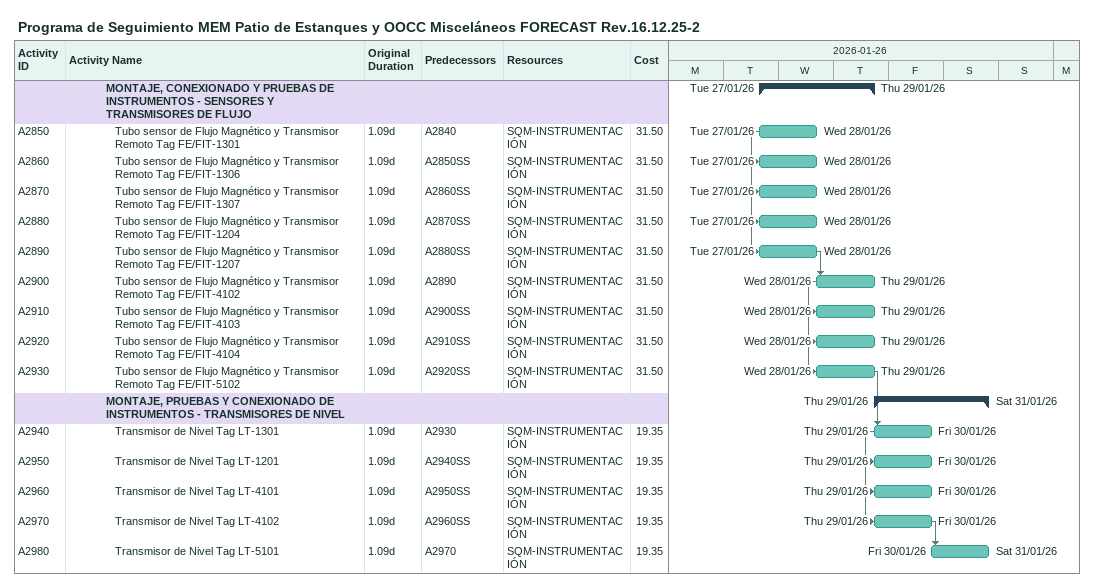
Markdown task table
Programa de Seguimiento MEM Patio de Estanques y OOCC Misceláneos FORECAST Rev.16.12.25-2

| ID | Level | Task | Original duration | Start | Finish | Predecessors | Resources | Cost |
|---|---|---|---|---|---|---|---|---|
|  | 5 | **MONTAJE, CONEXIONADO Y PRUEBAS DE INSTRUMENTOS - SENSORES Y TRANSMISORES DE FLUJO** |  | 2026-01-27 | 2026-01-29 |  |  |  |
| A2850 | 6 | Tubo sensor de Flujo Magnético y Transmisor Remoto Tag FE/FIT-1301 | 1.09d | 2026-01-27 | 2026-01-28 | A2840 | SQM-INSTRUMENTACIÓN | 31.50 |
| A2860 | 6 | Tubo sensor de Flujo Magnético y Transmisor Remoto Tag FE/FIT-1306 | 1.09d | 2026-01-27 | 2026-01-28 | A2850SS | SQM-INSTRUMENTACIÓN | 31.50 |
| A2870 | 6 | Tubo sensor de Flujo Magnético y Transmisor Remoto Tag FE/FIT-1307 | 1.09d | 2026-01-27 | 2026-01-28 | A2860SS | SQM-INSTRUMENTACIÓN | 31.50 |
| A2880 | 6 | Tubo sensor de Flujo Magnético y Transmisor Remoto Tag FE/FIT-1204 | 1.09d | 2026-01-27 | 2026-01-28 | A2870SS | SQM-INSTRUMENTACIÓN | 31.50 |
| A2890 | 6 | Tubo sensor de Flujo Magnético y Transmisor Remoto Tag FE/FIT-1207 | 1.09d | 2026-01-27 | 2026-01-28 | A2880SS | SQM-INSTRUMENTACIÓN | 31.50 |
| A2900 | 6 | Tubo sensor de Flujo Magnético y Transmisor Remoto Tag FE/FIT-4102 | 1.09d | 2026-01-28 | 2026-01-29 | A2890 | SQM-INSTRUMENTACIÓN | 31.50 |
| A2910 | 6 | Tubo sensor de Flujo Magnético y Transmisor Remoto Tag FE/FIT-4103 | 1.09d | 2026-01-28 | 2026-01-29 | A2900SS | SQM-INSTRUMENTACIÓN | 31.50 |
| A2920 | 6 | Tubo sensor de Flujo Magnético y Transmisor Remoto Tag FE/FIT-4104 | 1.09d | 2026-01-28 | 2026-01-29 | A2910SS | SQM-INSTRUMENTACIÓN | 31.50 |
| A2930 | 6 | Tubo sensor de Flujo Magnético y Transmisor Remoto Tag FE/FIT-5102 | 1.09d | 2026-01-28 | 2026-01-29 | A2920SS | SQM-INSTRUMENTACIÓN | 31.50 |
|  | 5 | **MONTAJE, PRUEBAS Y CONEXIONADO DE INSTRUMENTOS - TRANSMISORES DE NIVEL** |  | 2026-01-29 | 2026-01-31 |  |  |  |
| A2940 | 6 | Transmisor de Nivel Tag LT-1301 | 1.09d | 2026-01-29 | 2026-01-30 | A2930 | SQM-INSTRUMENTACIÓN | 19.35 |
| A2950 | 6 | Transmisor de Nivel Tag LT-1201 | 1.09d | 2026-01-29 | 2026-01-30 | A2940SS | SQM-INSTRUMENTACIÓN | 19.35 |
| A2960 | 6 | Transmisor de Nivel Tag LT-4101 | 1.09d | 2026-01-29 | 2026-01-30 | A2950SS | SQM-INSTRUMENTACIÓN | 19.35 |
| A2970 | 6 | Transmisor de Nivel Tag LT-4102 | 1.09d | 2026-01-29 | 2026-01-30 | A2960SS | SQM-INSTRUMENTACIÓN | 19.35 |
| A2980 | 6 | Transmisor de Nivel Tag LT-5101 | 1.09d | 2026-01-30 | 2026-01-31 | A2970 | SQM-INSTRUMENTACIÓN | 19.35 |
